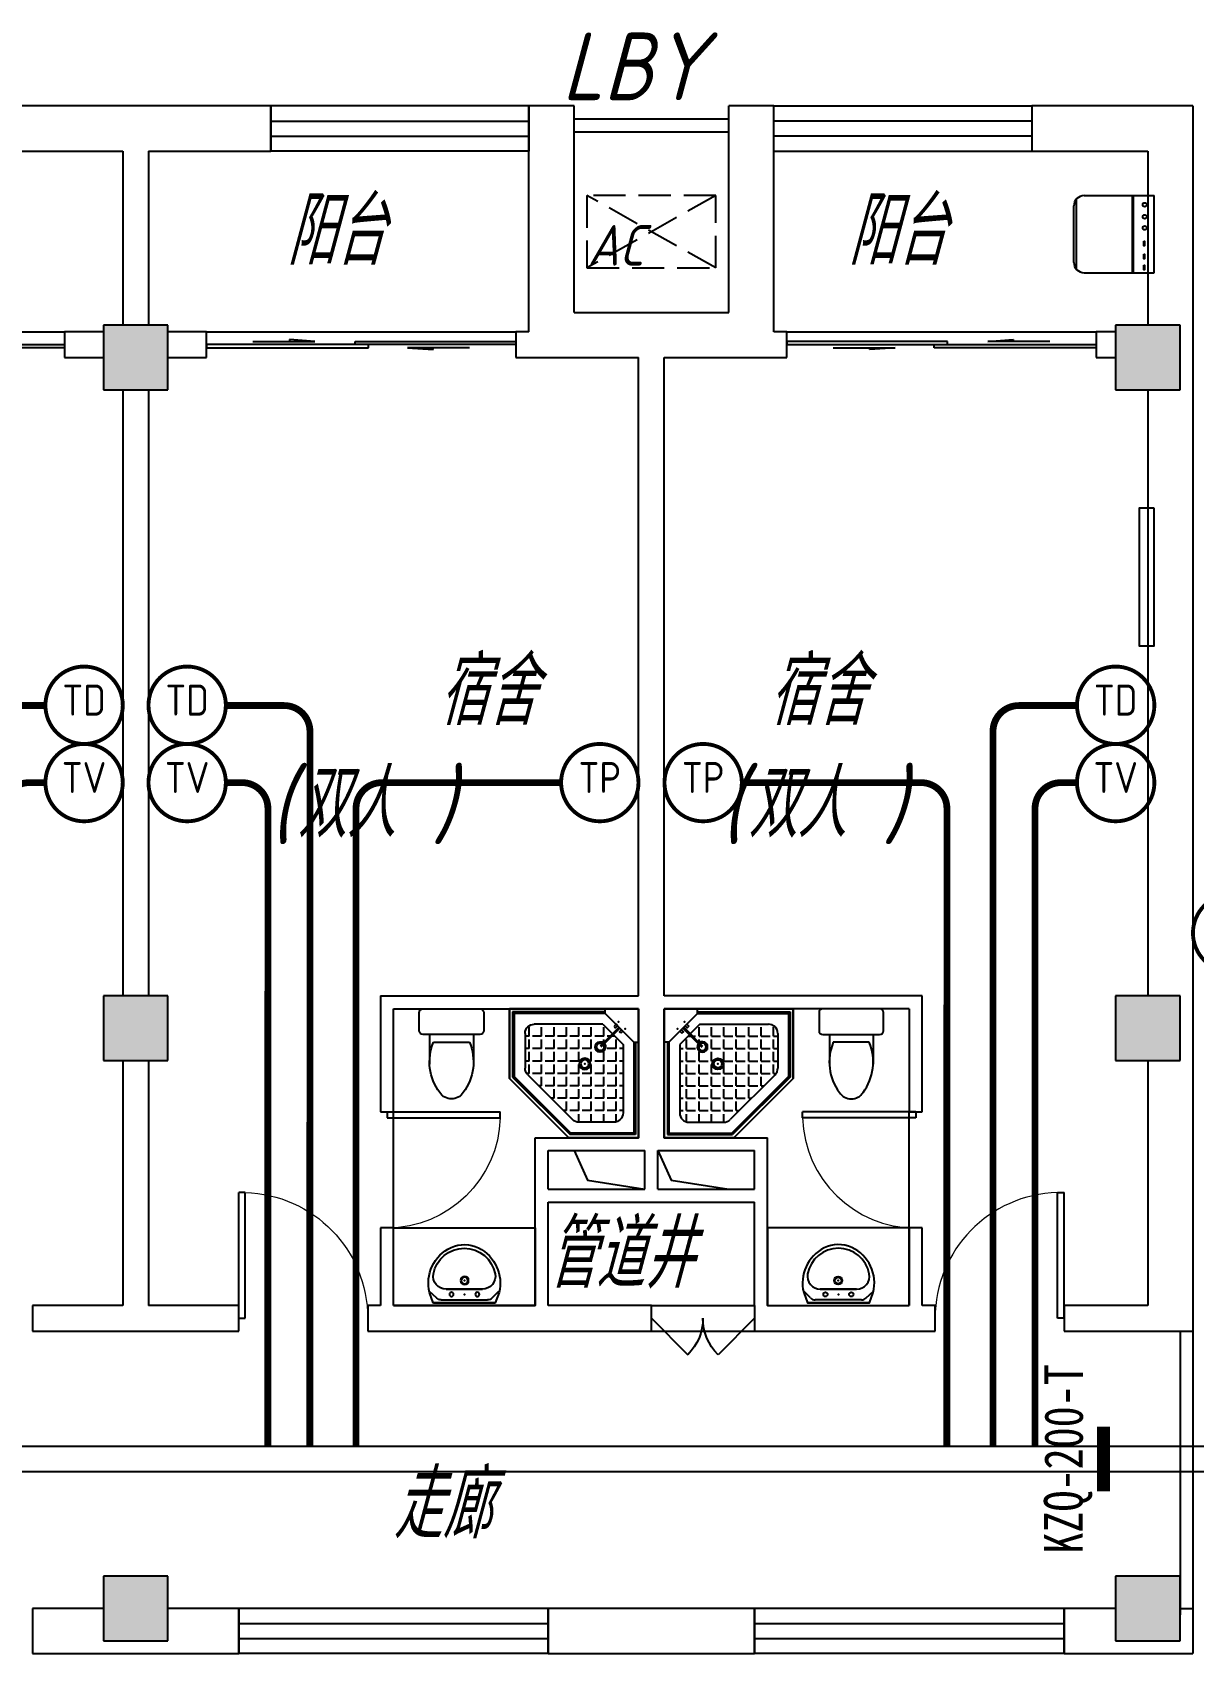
# Model space of a CAD drawing. Extents: x 0 to 2972856, y -1269770 to 0.
# Drawn here: x 2714356 to 2723361, y -1024556 to -1011985 of the extents above; entities that cross this region are included whole.
import ezdxf
from ezdxf.enums import TextEntityAlignment as Align

# ---------------------------------------------------------------- set-up
doc = ezdxf.new("R2010")
doc.units = 0
doc.header["$LTSCALE"] = 1000
doc.header["$PDSIZE"] = 50
doc.linetypes.add('DASH', pattern=[0.35, 0.25, -0.1])
for name, color, linetype in [('1-建筑底图', 8, 'Continuous'), ('CABLETRAY_PDS', 4, 'Continuous'), ('EQUIP-通讯', 3, 'Continuous'), ('PUB_TEXT', 7, 'Continuous'), ('WIRE-综合布线', 4, 'Continuous'), ('抗震支吊架', 2, 'Continuous'), ('洁具', 251, 'Continuous'), ('空调外机', 251, 'Continuous')]:
    doc.layers.add(name, color=color, linetype=linetype)
doc.styles.add('_TEL_ATTDEF', font='GBENOR', dxfattribs={"width": 0.8, "height": 3, "bigfont": 'GBCBIG'})
doc.styles.add('_TEL_DIM', font='SIMPLEX', dxfattribs={"width": 0.8, "height": 3.5, "bigfont": 'HZTXT'})
doc.styles.add('kzcad', font='', dxfattribs={"width": 0.8})
doc.styles.get("Standard").update_dxf_attribs({"font": 'gbeitc.shx', "bigfont": 'gbcbig.shx'})
doc.styles.get('kzcad').set_extended_font_data('SimSun')
doc.linetypes.add('JIEDI', pattern='A,1.25,-0.25,0.25,-0.25,0.625,["/",Standard,S=0.6,R=0,X=0,Y=-0.3],0.625,-0.25,0.25,-0.25', length=4)

# ---------------------------------------------------------------- blocks, each defined once
blk = doc.blocks.new('$equip$00003204')
at = {"const_width": 0.05}
blk.add_lwpolyline([(0, 0.5, -1), (0, -0.5, -1), (0, 0.5, 0.02188399138537169)], format="xyb", dxfattribs=at)
blk.add_circle((0, 0), 0.5)
for p in [(0, 0.5), (-0.5, 0), (0.5, 0), (0, -0.5)]:
    blk.add_point(p)
at = {"color": 7, "style": '_TEL_ATTDEF'}
blk.add_attdef('$TEXT$', text='', height=0.4, dxfattribs=at).set_placement((0, 0), align=Align.MIDDLE_CENTER)
at = {"color": 7, "style": '_TEL_DIM', "flags": 1}
for tag in ['REMARK', 'A']:
    blk.add_attdef(tag, text='', height=2e-05, dxfattribs=at).set_placement((0, 0), align=Align.MIDDLE_CENTER)
blk = doc.blocks.new('$equip$00003209')
at = {"const_width": 0.05}
blk.add_lwpolyline([(0, 0.5, -1), (0, -0.5, -1), (0, 0.5, 0.02188399138537169)], format="xyb", dxfattribs=at)
blk.add_circle((0, 0), 0.5)
for p in [(0, 0.5), (-0.5, 0), (0.5, 0), (0, -0.5)]:
    blk.add_point(p)
at = {"color": 7, "style": '_TEL_ATTDEF'}
blk.add_attdef('$TEXT$', text='', height=0.4, dxfattribs=at).set_placement((0, 0), align=Align.MIDDLE_CENTER)
at = {"color": 7, "style": '_TEL_DIM', "flags": 1}
for tag in ['REMARK', 'A']:
    blk.add_attdef(tag, text='', height=2e-05, dxfattribs=at).set_placement((0, 0), align=Align.MIDDLE_CENTER)
blk = doc.blocks.new('$equip$00003208')
at = {"const_width": 0.05}
blk.add_lwpolyline([(0, 0.5, -1), (0, -0.5, -1), (0, 0.5, 0.02188399138537169)], format="xyb", dxfattribs=at)
blk.add_circle((0, 0), 0.5)
for p in [(0, 0.5), (-0.5, 0), (0.5, 0), (0, -0.5)]:
    blk.add_point(p)
at = {"color": 7, "style": '_TEL_ATTDEF'}
blk.add_attdef('$TEXT$', text='', height=0.4, dxfattribs=at).set_placement((-7.275957614183426e-12, 0), align=Align.MIDDLE_CENTER)
at = {"color": 7, "style": '_TEL_DIM', "flags": 1}
for tag in ['REMARK', 'A']:
    blk.add_attdef(tag, text='', height=2e-05, dxfattribs=at).set_placement((0, 0), align=Align.MIDDLE_CENTER)
blk = doc.blocks.new('1F平面-CAD导入_dwg_Drawing4_t3_dwg_$plan$00001613-474159-1F-927810-1F')
at = {"layer": '洁具'}
for p, q in [((-200, 169.7498989044689), (-430.3977986313403, 169.7498989044689)), ((-260.3977986313403, -139.7498989044689), (-260.3977986313403, 139.7498989044689)), ((-30, 250), (-170, 250)), ((-200, -169.7498989044689), (-200, -220)), ((-170, -250), (-30, -250))]:
    blk.add_line(p, q, dxfattribs=at)
for points in [[(-200, 220), (-200, 169.7498989044689), (-200, -169.7498989044689), (-430.3977986313403, -169.7498989044689)], [(0, -220), (0, 220)]]:
    blk.add_lwpolyline(points, dxfattribs=at)
for centre, radius, start, end in [((-412.8433152032085, -227.3882324695587), 397.5299272150928, 67.4504753387251, 126.63814488807), ((-170, 220), 30.000000000029, 90, 180), ((-30, 220), 29.99999999997097, 0, 90), ((-589.5585712348111, 0), 109.7823411183084, 123.4508578140058, 236.5491421859942), ((-412.8433152032085, 227.3882324695587), 397.5299272150999, 233.3618551119301, 292.5495246612749), ((-170, -220), 30.00000000002914, 180, 270), ((-30, -220), 29.99999999999999, 270, 0)]:
    blk.add_arc(centre, radius, start, end, dxfattribs=at)
blk = doc.blocks.new('$lvtry$00000169')
at = {"color": 0}
for p, q in [((258.943725152305, -36), (258.943725152305, 0)), ((258.943725152305, -36), (36, -258.943725152305)), ((276.0808101421535, -120), (120, -276.0808101421535)), ((258.943725152305, -24), (976, -24)), ((258.943725152305, -36), (964, -36)), ((276.0808101421535, -120), (808, -120)), ((964, -36), (976, -24)), ((964, -36), (964, -525.0883117545782)), ((976, -24), (976, -530.0588745030545)), ((143.9299559836727, -151.0137691686323), (290.680891972941, -298.0767691774454)), ((151.0010237955357, -143.9427013567692), (297.7519597848077, -291.0057013655787)), ((173.3610603107809, -308.9178077858815), (173.3610603107809, -238.9178077858815)), ((183.413002356272, -212.6678077858815), (205.4531662680893, -212.6678077858815)), ((219.5802972622187, -212.6678077858815), (243.3610603107809, -212.6678077858815)), ((269.6110603107809, -212.6678077858815), (269.6110603107809, -142.6678077858815)), ((269.6110603107809, -212.6678077858815), (339.6110603107809, -212.6678077858815)), ((269.6110603107809, -262.8049606227796), (269.6110603107809, -238.9178077858815)), ((365.8610603107809, -212.6678077858815), (365.8610603107809, -142.6678077858815)), ((365.8610603107809, -212.6678077858815), (435.8610603107809, -212.6678077858815)), ((365.8610603107809, -308.9178077858815), (365.8610603107809, -238.9178077858815)), ((462.1110603107809, -212.6678077858815), (462.1110603107809, -142.6678077858815)), ((462.1110603107809, -212.6678077858815), (532.1110603107809, -212.6678077858815)), ((462.1110603107809, -308.9178077858815), (462.1110603107809, -238.9178077858815)), ((558.3610603107809, -212.6678077858815), (558.3610603107809, -142.6678077858815)), ((558.3610603107809, -212.6678077858815), (628.3610603107809, -212.6678077858815)), ((558.3610603107809, -308.9178077858815), (558.3610603107809, -238.9178077858815)), ((654.6110603107809, -212.6678077858815), (654.6110603107809, -142.6678077858815)), ((654.6110603107809, -212.6678077858815), (724.6110603107809, -212.6678077858815)), ((654.6110603107809, -308.9178077858815), (654.6110603107809, -238.9178077858815)), ((750.8610603107809, -212.6678077858815), (750.8610603107809, -142.6678077858815)), ((750.8610603107809, -212.6678077858815), (820.8610603107809, -212.6678077858815)), ((750.8610603107809, -308.9178077858815), (750.8610603107809, -238.9178077858815)), ((847.1110603107809, -212.6678077858815), (847.1110603107809, -142.6678077858815)), ((847.1110603107809, -212.6678077858815), (880, -212.6678077858815)), ((847.1110603107809, -308.9178077858815), (847.1110603107809, -238.9178077858815)), ((880, -192), (880, -460.4709960243781)), ((36, -258.943725152305), (0, -258.943725152305)), ((24, -258.943725152305), (24, -976)), ((36, -258.943725152305), (36, -964)), ((120, -276.0808101421535), (120, -808)), ((120, -308.9178077858815), (147.1110603107809, -308.9178077858815)), ((173.3610603107809, -308.9178077858815), (243.3610603107809, -308.9178077858815)), ((173.3610603107809, -405.1678077858815), (173.3610603107809, -335.1678077858815)), ((269.6110603107809, -405.1678077858815), (269.6110603107809, -335.1678077858815)), ((334.3109666164455, -308.9178077858815), (339.6110603107809, -308.9178077858815)), ((365.8610603107809, -308.9178077858815), (435.8610603107809, -308.9178077858815)), ((365.8610603107809, -405.1678077858815), (365.8610603107809, -335.1678077858815)), ((462.1110603107809, -308.9178077858815), (532.1110603107809, -308.9178077858815)), ((462.1110603107809, -405.1678077858815), (462.1110603107809, -335.1678077858815)), ((558.3610603107809, -308.9178077858815), (628.3610603107809, -308.9178077858815)), ((558.3610603107809, -405.1678077858815), (558.3610603107809, -335.1678077858815)), ((654.6110603107809, -308.9178077858815), (724.6110603107809, -308.9178077858815)), ((654.6110603107809, -405.1678077858815), (654.6110603107809, -335.1678077858815)), ((750.8610603107809, -308.9178077858815), (820.8610603107809, -308.9178077858815)), ((750.8610603107809, -405.1678077858815), (750.8610603107809, -335.1678077858815)), ((847.1110603107809, -308.9178077858815), (880, -308.9178077858815)), ((847.1110603107809, -405.1678077858815), (847.1110603107809, -335.1678077858815)), ((120, -405.1678077858815), (147.1110603107809, -405.1678077858815)), ((120, -501.4178077858815), (147.1110603107809, -501.4178077858815)), ((173.3610603107809, -405.1678077858815), (243.3610603107809, -405.1678077858815)), ((173.3610603107809, -501.4178077858815), (173.3610603107809, -431.4178077858815)), ((173.3610603107809, -501.4178077858815), (243.3610603107809, -501.4178077858815)), ((269.6110603107809, -405.1678077858815), (339.6110603107809, -405.1678077858815)), ((269.6110603107809, -501.4178077858815), (269.6110603107809, -431.4178077858815)), ((269.6110603107809, -501.4178077858815), (339.6110603107809, -501.4178077858815)), ((365.8610603107809, -405.1678077858815), (378.5531732380041, -405.1678077858815)), ((365.8610603107809, -501.4178077858815), (365.8610603107809, -431.4178077858815)), ((365.8610603107809, -501.4178077858815), (435.8610603107809, -501.4178077858815)), ((462.1110603107809, -405.1678077858815), (532.1110603107809, -405.1678077858815)), ((462.1110603107809, -501.4178077858815), (462.1110603107809, -431.4178077858815)), ((462.1110603107809, -501.4178077858815), (532.1110603107809, -501.4178077858815)), ((558.3610603107809, -405.1678077858815), (628.3610603107809, -405.1678077858815)), ((558.3610603107809, -501.4178077858815), (558.3610603107809, -431.4178077858815)), ((558.3610603107809, -501.4178077858815), (628.3610603107809, -501.4178077858815)), ((654.6110603107809, -405.1678077858815), (724.6110603107809, -405.1678077858815)), ((654.6110603107809, -501.4178077858815), (654.6110603107809, -431.4178077858815)), ((654.6110603107809, -501.4178077858815), (724.6110603107809, -501.4178077858815)), ((750.8610603107809, -405.1678077858815), (820.8610603107809, -405.1678077858815)), ((750.8610603107809, -501.4178077858815), (750.8610603107809, -431.4178077858815)), ((750.8610603107809, -501.4178077858815), (820.8610603107809, -501.4178077858815)), ((847.1110603107809, -405.1678077858815), (880, -405.1678077858815)), ((847.1110603107809, -501.4178077858815), (847.1110603107809, -431.4178077858815)), ((847.1110603107809, -501.4178077858815), (867.2229567529939, -501.4178077858815)), ((120, -597.6678077858815), (147.1110603107809, -597.6678077858815)), ((173.3610603107809, -597.6678077858815), (173.3610603107809, -527.6678077858815)), ((173.3610603107809, -597.6678077858815), (243.3610603107809, -597.6678077858815)), ((173.3610603107809, -693.9178077858815), (173.3610603107809, -623.9178077858815)), ((269.6110603107809, -597.6678077858815), (269.6110603107809, -527.6678077858815)), ((269.6110603107809, -597.6678077858815), (339.6110603107809, -597.6678077858815)), ((269.6110603107809, -693.9178077858815), (269.6110603107809, -623.9178077858815)), ((365.8610603107809, -597.6678077858815), (365.8610603107809, -527.6678077858815)), ((365.8610603107809, -597.6678077858815), (435.8610603107809, -597.6678077858815)), ((365.8610603107809, -693.9178077858815), (365.8610603107809, -623.9178077858815)), ((462.1110603107809, -597.6678077858815), (462.1110603107809, -527.6678077858815)), ((462.1110603107809, -597.6678077858815), (532.1110603107809, -597.6678077858815)), ((462.1110603107809, -693.9178077858815), (462.1110603107809, -623.9178077858815)), ((858.9116882454255, -511.3826842698036), (511.3826842698036, -858.9116882454255)), ((964, -525.0883117545782), (525.08831175456, -964)), ((976, -530.0588745030545), (530.05887450304, -976)), ((558.3610603107809, -597.6678077858815), (558.3610603107809, -527.6678077858815)), ((558.3610603107809, -597.6678077858815), (628.3610603107809, -597.6678077858815)), ((558.3610603107809, -693.9178077858815), (558.3610603107809, -623.9178077858815)), ((654.6110603107809, -597.6678077858815), (654.6110603107809, -527.6678077858815)), ((654.6110603107809, -597.6678077858815), (724.6110603107809, -597.6678077858815)), ((654.6110603107809, -693.9178077858815), (654.6110603107809, -623.9178077858815)), ((750.8610603107809, -597.6678077858815), (750.8610603107809, -527.6678077858815)), ((750.8610603107809, -597.6678077858815), (772.6265647293476, -597.6678077858815)), ((964, -525.0883117545782), (976, -530.0588745030545)), ((120, -693.9178077858815), (147.1110603107809, -693.9178077858815)), ((173.3610603107809, -693.9178077858815), (243.3610603107809, -693.9178077858815)), ((173.3610603107809, -790.1678077858815), (173.3610603107809, -720.1678077858815)), ((269.6110603107809, -693.9178077858815), (339.6110603107809, -693.9178077858815)), ((269.6110603107809, -790.1678077858815), (269.6110603107809, -720.1678077858815)), ((365.8610603107809, -693.9178077858815), (435.8610603107809, -693.9178077858815)), ((365.8610603107809, -790.1678077858815), (365.8610603107809, -720.1678077858815)), ((462.1110603107809, -693.9178077858815), (532.1110603107809, -693.9178077858815)), ((462.1110603107809, -790.1678077858815), (462.1110603107809, -720.1678077858815)), ((558.3610603107809, -693.9178077858815), (628.3610603107809, -693.9178077858815)), ((558.3610603107809, -790.1678077858815), (558.3610603107809, -720.1678077858815)), ((654.6110603107809, -693.9178077858815), (676.3765647293476, -693.9178077858815)), ((120, -790.1678077858815), (147.1110603107809, -790.1678077858815)), ((173.3610603107809, -790.1678077858815), (243.3610603107809, -790.1678077858815)), ((173.3610603107809, -877.5455960306717), (173.3610603107809, -816.4178077858815)), ((269.6110603107809, -790.1678077858815), (339.6110603107809, -790.1678077858815)), ((269.6110603107809, -880), (269.6110603107809, -816.4178077858815)), ((365.8610603107809, -790.1678077858815), (435.8610603107809, -790.1678077858815)), ((365.8610603107809, -880), (365.8610603107809, -816.4178077858815)), ((462.1110603107809, -790.1678077858815), (532.1110603107809, -790.1678077858815)), ((462.1110603107809, -879.9813183342485), (462.1110603107809, -816.4178077858815)), ((558.3610603107809, -790.1678077858815), (580.1265647293476, -790.1678077858815)), ((36, -964), (24, -976)), ((24, -976), (530.05887450304, -976)), ((36, -964), (525.08831175456, -964)), ((192, -880), (460.4709960243781, -880)), ((525.08831175456, -964), (530.05887450304, -976))]:
    blk.add_line(p, q, dxfattribs=at)
blk.add_lwpolyline([(0, 0), (0, -1000), (540, -1000), (1000, -540), (1000, 0)], close=True)
for points in [[(0, 0), (0, -1000)], [(0, 0), (1000, 0)], [(1000, 0), (1000, -540)], [(189.6529500909164, -136.0684456004565), (177.8579725960262, -147.8634230953467), (162.4691373264941, -132.4745878258145), (174.2641148213843, -120.6796103309207)], [(136.0684456004528, -189.6529500909201), (147.8634230953467, -177.8579725960262), (132.4745878258109, -162.4691373264941), (120.6796103309207, -174.2641148213843)], [(1000, -540), (540, -1000)], [(0, -1000), (540, -1000)]]:
    blk.add_lwpolyline(points, close=True, dxfattribs=at)
for radius in [43.84951374613301, 31.11306180256101]:
    blk.add_circle((416.244660796714, -427.5761013707088), radius, dxfattribs=at)
for centre, radius, start, end in [((808, -192), 72, 0, 90), ((295.9570430355234, -295.7264370925695), 40.55903986559133, 142.5829574405485, 128.4197397777519), ((295.9570430355234, -295.7264370925695), 28.55903986559133, 145.828006644134, 125.6598561436624), ((808, -460.4709960243781), 72, 315.0000000001474, 0), ((192, -808), 72, 180, 270), ((460.4709960243781, -808), 72, 270, 315.0000000001474)]:
    blk.add_arc(centre, radius, start, end, dxfattribs=at)
for p in [(156.0885364131245, -102.2317787812353, -1e-08), (103.2280733190128, -155.7691361928592, -1e-08), (415.8463379825407, -428.052736976184, -1e-08)]:
    blk.add_point(p, dxfattribs=at)
blk = doc.blocks.new('$lvtry$00000178')
at = {"color": 0}
for p, q in [((-238.3985590309458, 0), (238.3985590309458, 0)), ((-214.0595566216216, -36.07509627408581), (-272.1098716864217, -90.5516767674635)), ((-179.8443164544587, -22.534900720937), (180.1220736160903, -22.534900720937)), ((-141.6736869734596, -105.2484920095885), (140.2220974061056, -105.2484920095885)), ((140.2220974061056, -105.2484920095885), (-141.6736869734596, -105.2484920095885)), ((215.7474373597797, -37.45166457987943), (268.2971053142901, -90.81336211434063))]:
    blk.add_line(p, q, dxfattribs=at)
blk.add_lwpolyline([(-103.6050409636591, -429.6879128499641, 0.2246982691866223), (110.4031761456354, -425.4480832598856, 0.3480458834200146), (268.9059223142503, -78.53824303664624), (239.4540811754996, 0), (-241.2849082408356, 0), (-270.7367493795609, -78.53824303661713, 0.3568438061518303)], format="xyb", close=True, dxfattribs=at)
for centre, radius in [((-100, -65), 16.33989834185803), ((100, -65), 16.33989834185803), ((1.439075864182087, -172.4645476755322), 31.60961419936899)]:
    blk.add_circle(centre, radius, dxfattribs=at)
at = {"color": 0, "lineweight": 13}
blk.add_circle((1.439075864182087, -172.4645476755322), 22.97515901426823, dxfattribs=at)
at = {"color": 0}
for centre, radius, start, end in [((-141.6736869734596, -205.2484920095885), 100, 90, 190.560233084289), ((-179.8443164544587, -72.534900720937), 50, 90, 133.180958371849), ((140.2220974061056, -205.2484920095885), 100, 349.439766915711, 90), ((180.1220736160903, -72.534900720937), 50, 44.56071800279102, 90), ((-0.7257947836769745, -178.9720508367973), 243.3762869984034, 190.560233084289, 349.439766915711)]:
    blk.add_arc(centre, radius, start, end, dxfattribs=at)
for p in [(0, -65), (1.439075864182087, -172.4645476755322)]:
    blk.add_point(p, dxfattribs=at)
blk = doc.blocks.new('A$C70365C93')
at = {"layer": '洁具'}
blk.add_lwpolyline([(-1899.999999997206, 2299.999999994994), (-1899.999999997206, 1699.999999994994), (-800.0000000055879, 1699.999999984779), (-800.0000000055879, 2299.999999994994)], close=True, dxfattribs=at)
blk.add_blockref('$lvtry$00000178', (-1350.000000001397, 2280.000000000058), dxfattribs=at)
at = {"layer": '洁具', "rotation": 180}
blk.add_blockref('$lvtry$00000169', (0, 0), dxfattribs=at)
at = {"layer": '洁具', "extrusion": (0, 0, -1), "xscale": -1, "zscale": -1, "rotation": 90}
blk.add_blockref('1F平面-CAD导入_dwg_Drawing4_t3_dwg_$plan$00001613-474159-1F-927810-1F', (1449.999999997439, 1.775333657860756e-09), dxfattribs=at)
blk = doc.blocks.new('A$C61295E98')
at = {"color": 3}
for p, q in [((544.0457518114563, 597.8662569699227), (-0.0001577289658598602, 597.8662569699227)), ((-0.0001577289658598602, 597.8662569699227), (-0.0001577289658598602, 0.0001194546057377011)), ((161.410106398951, 597.8662569699081), (161.410106398951, 0.0001194546057377011)), ((170.3859912214248, 0.241875187784899), (170.3859912214248, 597.5753530781803)), ((602.7431694101542, 572.2226104830333), (602.7431694101542, 25.64376594146597)), ((624.0457518114563, 517.8662569699081), (624.0457518114563, 80.00011945460574)), ((544.0457518114563, 0.0001194546057377011), (-0.0001577289658598602, 0.0001194546057377011))]:
    blk.add_line(p, q, dxfattribs=at)
for points in [[(81.83804651339597, 540.3146557057771), (75.32724606215197, 540.3146557057771), (75.32724606215197, 576.7533125763293), (81.83804651339597, 576.7533125763293)], [(81.83804651339597, 453.1221676215646), (75.32724606215197, 453.1221676215646), (75.32724606215197, 489.5608244921168), (81.83804651339597, 489.5608244921168)], [(81.83804651339597, 352.9158784260217), (75.32724606215197, 352.9158784260217), (75.32724606215197, 389.3545352965739), (81.83804651339597, 389.3545352965739)]]:
    blk.add_lwpolyline(points, close=True, dxfattribs=at)
for centre in [(74.025085971909, 250.1067739731079), (74.025085971909, 164.2157279145031), (74.025085971909, 70.51637367154763)]:
    blk.add_circle(centre, 15.67492121289366, dxfattribs=at)
for centre, start, end in [((544.0457518114563, 517.8662569699227), 359.9999999999992, 90), ((544.0457518114563, 80.00011945460574), 269.9999999999998, 0)]:
    blk.add_arc(centre, 80, start, end, dxfattribs=at)
blk = doc.blocks.new('A$Cf5a72a1b')
at = {"layer": '空调外机', "linetype": 'DASH'}
for p, q in [((999.9996109353378, 562.501242811617), (-0.0003890646621584892, 0.001242811616975814)), ((999.9996109353378, 0.001242811616975814), (-0.0003890646621584892, 562.501242811617))]:
    blk.add_line(p, q, dxfattribs=at)
blk.add_lwpolyline([(999.9996109353378, 562.501242811617), (-0.0003890646621584892, 562.501242811617), (-0.0003890646621584892, 0.001242811616975814), (999.9996109353378, 0.001242811616975814)], close=True, dxfattribs=at)
at = {"layer": 'PUB_TEXT'}
blk.add_text('AC', height=315, dxfattribs=at).set_placement((4.876693670870736, 18.24616538471309))
blk = doc.blocks.new('$WINLIB2D$00000001')
at = {"color": 0}
for points in [[(-0.4999999999999964, 0.5000000000000142), (-0.4999999999999964, -0.4999999999999858)], [(-0.4999999999999964, 0.5000000000000142), (0.5000000000000036, 0.5000000000000142)], [(0.5000000000000036, -0.4999999999999858), (0.5000000000000036, 0.5000000000000142)], [(0.5000000000000036, 0.1666666666666714), (-0.4999999999999964, 0.1666666666666714)], [(0.5000000000000036, -0.1666666666666572), (-0.4999999999999964, -0.1666666666666572)], [(-0.4999999999999964, -0.4999999999999858), (0.5000000000000036, -0.4999999999999858)]]:
    blk.add_lwpolyline(points, dxfattribs=at)
blk = doc.blocks.new('$DorLib2D$00000131')
at = {"color": 0, "linetype": 'Continuous'}
for p, q in [((0.1499999999996362, 0.125), (0.231949047280068, 0.1972603196398666)), ((0.231949047280068, 0.1972603196398666), (0.231949047280068, 0.125)), ((-0.5, 0.125), (-0.5, 0)), ((0.01924398772280256, 0.125), (-0.5, 0.125)), ((0.01924398772280256, 0), (0.01924398772280256, 0.125)), ((0.3500000000003638, 0.125), (0.1499999999996362, 0.125)), ((-0.5, 0), (0.01924398772280256, 0)), ((-0.02399022376448556, 0), (0.5, 0)), ((-0.02399022376448556, -0.125), (-0.02399022376448556, 0)), ((0.5, 0), (0.5, -0.125)), ((-0.3500000000003638, -0.125), (-0.1499999999996362, -0.125)), ((-0.231949047280068, -0.1972603196398666), (-0.231949047280068, -0.125)), ((-0.1499999999996362, -0.125), (-0.231949047280068, -0.1972603196398666)), ((0.5, -0.125), (-0.02399022376448556, -0.125))]:
    blk.add_line(p, q, dxfattribs=at)
blk = doc.blocks.new('$DorLib2D$00000116')
at = {"color": 0}
for p, q in [((-0.4999999999999929, 7.105427357601002e-15), (-0.146446609406766, 0.353553390593234)), ((0.5000000000000071, 7.105427357601002e-15), (0.1464466094067731, 0.353553390593234))]:
    blk.add_line(p, q, dxfattribs=at)
for centre, radius, start, end in [((-0.4999999999984652, 4.831690603168681e-13), 0.4999999999984674, 0, 45), ((0.4999999999977511, 9.059419880941277e-13), 0.4999999999976598, 135, 180)]:
    blk.add_arc(centre, radius, start, end, dxfattribs=at)
blk = doc.blocks.new('$DorLib2D$00000001')
for p, q in [((0.45, 0.9750000000000001), (0.5000000000000002, 0.9750000000000001)), ((0.45, 0), (0.45, 0.9750000000000001)), ((0.5, 0), (0.5, 0.9750000000000001)), ((0.5, 0), (0.45, 0))]:
    blk.add_line(p, q)
at = {"lineweight": 13}
blk.add_arc((0.475, 0), 0.975, 91.4692835813538, 180, dxfattribs=at)
blk = doc.blocks.new('1-二层建筑底图')
at = {"layer": '1-建筑底图'}
for points in [[(39450, 75699.99999998114), (39450, 75199.99999998114), (39950, 75199.99999998114), (39950, 75699.99999998114)], [(47300, 75699.99999998126), (47300, 75199.99999998126), (47800, 75199.99999998126), (47800, 75699.99999998126)], [(39450, 70499.99999997625), (39450, 69999.99999997625), (39950, 69999.99999997625), (39950, 70499.99999997625)], [(47300, 70499.99999997637), (47300, 69999.99999997637), (47800, 69999.99999997637), (47800, 70499.99999997637)], [(39450, 65999.99999998114), (39450, 65499.99999998114), (39950, 65499.99999998114), (39950, 65999.99999998114)], [(47300, 65999.99999998114), (47300, 65499.99999998114), (47800, 65499.99999998114), (47800, 65999.99999998114)]]:
    blk.add_hatch(color=256, dxfattribs=at).paths.add_polyline_path(points)
for p, q in [((39700.00000000047, 77399.999999978), (38650.00000000652, 77399.99999998126)), ((40750.00000000652, 77399.99999997963), (39700.00000000047, 77399.999999978)), ((40750.00000000698, 77049.99999998033), (40750.00000000652, 77399.99999997963)), ((43100.0000000014, 77399.99999998068), (42750.00000000698, 77399.99999998126)), ((42750.00000000698, 77399.99999998126), (42750.00000000652, 77049.99999998033)), ((43100.0000000014, 75799.99999997404), (43100.0000000014, 77399.99999998068)), ((44650.00000000652, 77399.99999997974), (44300.0000000014, 77399.99999997765)), ((44300.0000000014, 75799.99999997171), (44300.0000000014, 77399.99999997765)), ((44650.00000001071, 77049.99999997753), (44650.00000000652, 77399.99999997974)), ((47899.99999999767, 77399.99999997765), (46650.00000000652, 77399.99999997974)), ((46650.00000000652, 77399.99999997974), (46650.00000000652, 77049.99999997497)), ((47899.99999999767, 77399.99999997765), (47900.00000000047, 75449.99999998126)), ((38650.00000000652, 77049.9999999773), (39600.0000000014, 77049.99999997905)), ((39600.0000000014, 77049.99999997905), (39599.99999999907, 75699.99999999907)), ((39799.99999999162, 77049.99999998079), (40750.00000000698, 77049.99999998033)), ((39799.99999999162, 77049.99999998079), (39799.99999999208, 75699.99999999907)), ((42750.0000000014, 75649.99999997811), (42750.0000000014, 77049.99999998079)), ((44650.00000001071, 75649.99999998172), (44650.00000001071, 77049.99999997753)), ((46650.00000000652, 77049.99999997497), (47550.00000000605, 77049.99999997753)), ((47550.00000000605, 77049.99999997753), (47550.00000000419, 75699.99999996857)), ((43100.0000000014, 75799.99999997404), (43700.00000000047, 75799.999999978)), ((43700.00000000047, 75799.999999978), (44300.0000000014, 75799.99999997171)), ((39450, 75699.99999998114), (39450, 75199.99999998114)), ((39950, 75699.99999998114), (39450, 75699.99999998114)), ((39950, 75199.99999998114), (39950, 75699.99999998114)), ((47300, 75699.99999998126), (47300, 75199.99999998126)), ((47800, 75699.99999998126), (47300, 75699.99999998126)), ((47800, 75199.99999998126), (47800, 75699.99999998126)), ((36749.99999999953, 75649.999999978), (39149.99999999953, 75649.999999978)), ((39449.99999999348, 75649.99999999022), (39150.0000000014, 75649.9999999773)), ((39150.0000000014, 75649.9999999773), (39150.0000000014, 75449.99999998172)), ((40250.0000000014, 75649.9999999745), (39950.00000002375, 75649.99999997392)), ((40250.0000000014, 75649.999999978), (42650.0000000014, 75649.999999978)), ((40250.0000000014, 75449.9999999844), (40250.0000000014, 75649.9999999745)), ((42750.0000000014, 75649.99999997811), (42650.00000000093, 75649.9999999745)), ((42650.00000000093, 75649.9999999745), (42650.0000000014, 75449.99999998184)), ((44750.00000002002, 75649.99999998184), (44650.00000001071, 75649.99999998172)), ((44750.00000002002, 75449.9999999787), (44750.00000002002, 75649.99999998184)), ((44750.00000001071, 75649.999999978), (47150.00000001071, 75649.999999978)), ((47300.00000002375, 75649.99999999453), (47150.00000002002, 75649.99999998184)), ((47150.00000002002, 75649.99999998184), (47150.00000002002, 75449.999999978)), ((39150.0000000014, 75449.99999998172), (39449.99999999348, 75449.99999998871)), ((39950.00000002375, 75449.99999999022), (40250.0000000014, 75449.9999999844)), ((42650.0000000014, 75449.99999998184), (43000.0000000014, 75449.999999978)), ((43000.0000000014, 75449.999999978), (43600.00000000186, 75449.99999997346)), ((43600.00000000186, 70499.99999998021), (43600.00000000186, 75449.99999997346)), ((43800.00000000186, 75449.9999999723), (44400.0000000014, 75449.999999978)), ((43800.00000000186, 70499.99999997299), (43800.00000000186, 75449.9999999723)), ((44400.0000000014, 75449.999999978), (44750.00000002002, 75449.9999999787)), ((47150.00000002002, 75449.999999978), (47300.00000002421, 75449.99999997974)), ((47900.00000000047, 75449.99999998126), (47900.00000000047, 70349.99999997788)), ((39450, 75199.99999998114), (39950, 75199.99999998114)), ((39599.99999999953, 75199.99999996857), (39599.99999999814, 70499.99999996857)), ((39799.9999999986, 75199.99999996857), (39799.99999999953, 70499.99999996857)), ((47300, 75199.99999998126), (47800, 75199.99999998126)), ((47549.99999999907, 75199.99999999907), (47550.0000000014, 70499.99999999907)), ((47899.99999999953, 72399.99999997881), (47899.99999999953, 65699.99999997497)), ((39450, 70499.99999997625), (39450, 69999.99999997625)), ((39950, 70499.99999997625), (39450, 70499.99999997625)), ((39950, 69999.99999997625), (39950, 70499.99999997625)), ((41600.00000001257, 70499.99999998021), (43600.00000000186, 70499.99999998021)), ((41600.00000001257, 70499.99999998021), (41600.00000000838, 69599.99999998382)), ((41700.00000001164, 70399.99999998021), (43600.00000000512, 70399.99999998021)), ((41700.00000000838, 69599.99999998382), (41700.00000001164, 70399.99999998021)), ((43600.00000000512, 69399.99999997532), (43600.00000000512, 70399.99999998021)), ((45799.99999999674, 70499.99999997299), (43800.00000000186, 70499.99999997299)), ((43800.00000000373, 69399.99999997532), (43800.00000000419, 70399.99999997299)), ((45700.00000000326, 70399.99999997299), (43800.00000000419, 70399.99999997299)), ((45700.00000000326, 70399.99999997299), (45700, 69599.99999998382)), ((45800.00000000047, 69599.99999998382), (45799.99999999674, 70499.99999997299)), ((47300, 70499.99999997637), (47300, 69999.99999997637)), ((47800, 70499.99999997637), (47300, 70499.99999997637)), ((47800, 69999.99999997637), (47800, 70499.99999997637)), ((47900.00000000047, 70349.99999997788), (47900.00000000326, 67899.99999998126)), ((39450, 69999.99999997625), (39950, 69999.99999997625)), ((39599.99999999814, 69999.99999999907), (39600.00000000419, 68099.99999998137)), ((39800.00000000047, 69999.99999999907), (39800.00000000512, 68099.99999997998)), ((47300, 69999.99999997637), (47800, 69999.99999997637)), ((47550.00000000326, 69999.99999996857), (47550.00000000326, 68099.99999997322)), ((41600.00000000838, 69599.99999998382), (41700.00000000838, 69599.99999998382)), ((41700.00000001257, 68699.99999998487), (41700.00000001257, 69599.99999998487)), ((45700.0000000014, 68699.99999998487), (45700.0000000014, 69599.99999998487)), ((45700, 69599.99999998382), (45800.00000000047, 69599.99999998382)), ((42800.00000000093, 69399.99999997532), (43600.00000000512, 69399.99999997532)), ((42800.0000000014, 68899.999999978), (42800.00000000093, 69399.99999997532)), ((43800.00000000373, 69399.99999997532), (44600.00000000093, 69399.99999997532)), ((44600.0000000014, 68899.999999978), (44600.00000000093, 69399.99999997532)), ((42900.00000000093, 69299.99999997532), (43650.00000002747, 69299.99999997532)), ((42900.0000000014, 68999.9999999667), (42900.00000000093, 69299.99999997532)), ((43650.00000002002, 68999.9999999667), (43650.00000002747, 69299.99999997532)), ((43749.99999998929, 69299.99999997532), (44500.00000000093, 69299.99999997532)), ((43749.99999998184, 68999.99999998393), (43749.99999998929, 69299.99999997532)), ((44500.00000000093, 68999.99999998393), (44500.00000000093, 69299.99999997532)), ((42800.00000000279, 68099.99999997718), (42800.0000000014, 68899.999999978)), ((42900.0000000014, 68999.9999999667), (43650.00000002002, 68999.9999999667)), ((42900.00000000186, 68899.99999996566), (43699.99999999162, 68899.999999978)), ((42900.00000000186, 68099.99999997532), (42900.00000000186, 68899.99999996566)), ((43699.99999999162, 68899.999999978), (44500.00000000233, 68899.99999998498)), ((43749.99999998184, 68999.99999998393), (44500.00000000093, 68999.99999998393)), ((44500.00000000233, 68099.99999997532), (44500.00000000233, 68899.99999998498)), ((44600.00000000093, 68099.99999997113), (44600.0000000014, 68899.999999978)), ((41700.00000000838, 68699.99999998382), (41600.00000000838, 68699.99999998382)), ((41600.00000000838, 68699.99999998382), (41600.00000001257, 68099.99999997998)), ((41700.00000001164, 68099.99999997718), (41700.00000000838, 68699.99999998382)), ((45800.00000000047, 68699.99999998382), (45700, 68699.99999998382)), ((45700, 68699.99999998382), (45700.00000000326, 68099.99999997113)), ((45799.99999999674, 68099.99999997322), (45800.00000000047, 68699.99999998382)), ((39600.00000000419, 68099.99999998137), (38900.0000000014, 68099.9999999759)), ((38900.0000000014, 68099.9999999759), (38900.0000000014, 67899.99999997322)), ((40500.00000002002, 68099.99999998393), (39800.00000000512, 68099.99999997998)), ((40500.00000002002, 67899.99999997357), (40500.00000002002, 68099.99999998393)), ((41600.00000001257, 68099.99999997998), (41500.0000000014, 68099.99999998393)), ((41500.0000000014, 68099.99999998393), (41500.00000000093, 67899.99999997357)), ((41700.00000001164, 68099.99999997718), (42800.00000000279, 68099.99999997718)), ((43699.99999998184, 68099.99999997346), (42900.00000000186, 68099.99999997532)), ((43699.99999998836, 68099.999999978), (44499.99999998836, 68099.999999978)), ((43699.99999998184, 67899.99999997532), (43699.99999998184, 68099.99999997346)), ((44500.00000000233, 68099.99999997532), (44500.00000000093, 67899.99999997532)), ((44600.00000000093, 68099.99999997113), (45700.00000000326, 68099.99999997113)), ((45900.0000000014, 68099.99999997183), (45799.99999999674, 68099.99999997322)), ((45900.0000000014, 67899.99999997765), (45900.0000000014, 68099.99999997183)), ((47550.00000000326, 68099.99999997322), (46900.0000000014, 68099.99999997183)), ((46900.0000000014, 68099.99999997183), (46900.0000000014, 67899.99999997905)), ((38900.0000000014, 67899.99999997322), (39700.00000000047, 67899.999999978)), ((39700.0000000014, 67899.999999978), (40500.00000002002, 67899.99999997357)), ((41500.00000000093, 67899.99999997357), (41600.0000000163, 67899.999999978)), ((41600.00000001257, 67899.999999978), (42800.0000000014, 67899.999999978)), ((42800.0000000014, 67899.999999978), (43699.99999998184, 67899.99999997532)), ((43699.99999998836, 67899.999999978), (44499.99999998836, 67899.999999978)), ((44500.00000000093, 67899.99999997532), (44600.0000000014, 67899.999999978)), ((44600.0000000014, 67899.999999978), (45800.0000000014, 67899.999999978)), ((45800.00000000233, 67899.999999978), (45900.0000000014, 67899.99999997765)), ((46900.0000000014, 67899.99999997905), (47900.00000000326, 67899.99999998126)), ((47799.99999999767, 67899.99999999686), (47799.99999996601, 65699.99999997928)), ((39450, 65999.99999998114), (39450, 65499.99999998114)), ((39950, 65999.99999998114), (39450, 65999.99999998114)), ((39950, 65499.99999998114), (39950, 65999.99999998114)), ((47300, 65999.99999998114), (47300, 65499.99999998114)), ((47800, 65999.99999998114), (47300, 65999.99999998114)), ((47800, 65499.99999998114), (47800, 65999.99999998114)), ((39449.99999999348, 65749.999999983), (38900.00000000792, 65749.99999998149)), ((38900.00000000792, 65749.99999998149), (38900.00000000792, 65399.99999998149)), ((40499.99999999674, 65749.99999998114), (39949.99999999348, 65749.99999997905)), ((40499.99999999674, 65399.99999998114), (40499.99999999674, 65749.99999998114)), ((44499.99999999674, 65749.99999997986), (42900.00000000792, 65749.99999998044)), ((42900.00000000792, 65749.99999998044), (42900.00000000792, 65399.99999998044)), ((44499.99999999674, 65399.99999997986), (44499.99999999674, 65749.99999997986)), ((47299.99999999348, 65749.99999996065), (46899.99999999674, 65749.99999997905)), ((46899.99999999674, 65749.99999997905), (46899.99999999674, 65399.99999997905)), ((47800.00000002375, 65749.99999999278), (47899.99999999814, 65749.99999997858)), ((47899.99999999814, 65749.99999997858), (47899.99999999814, 65399.99999997858)), ((39450, 65499.99999998114), (39950, 65499.99999998114)), ((47300, 65499.99999998114), (47800, 65499.99999998114)), ((38900.00000000792, 65399.99999998149), (39699.99999999953, 65399.99999998126)), ((39699.99999999953, 65399.99999998126), (40499.99999999674, 65399.99999998114)), ((42900.00000000792, 65399.99999998044), (44499.99999999674, 65399.99999997986)), ((46899.99999999674, 65399.99999997905), (47549.99999999953, 65399.9999999787)), ((47549.99999999953, 65399.9999999787), (47899.99999999814, 65399.99999997858))]:
    blk.add_line(p, q, dxfattribs=at)
for points in [[(43100.00000000326, 77299.99999998068), (44299.99999998417, 77299.99999998068)], [(43100.00000000279, 77199.99999998068), (44299.9999999837, 77199.99999998068)], [(43100.00000002561, 69299.99999997078), (43203.5664717732, 69069.74934859423), (43650.00000001956, 68999.99999998906)], [(43749.99999998137, 69299.999999956), (43853.56647172896, 69069.74934857944), (44299.99999997532, 68999.99999997427)]]:
    blk.add_lwpolyline(points, dxfattribs=at)
blk.add_lwpolyline([(47599.99999997811, 74281.18819016346), (47483.3293767604, 74281.18819016346), (47483.3293767604, 73214.68592156342), (47599.99999997811, 73214.68592156342)], close=True, dxfattribs=at)
for name, p, xscale, yscale, zscale in [('$WINLIB2D$00000001', (41750.00000000792, 77224.999999978), -2000, -350, -2000), ('$WINLIB2D$00000001', (45650.00000000792, 77224.999999978), 2000, -350, 2000), ('$DorLib2D$00000131', (37949.99999999953, 75549.999999978), 2400, 200, 2400), ('$DorLib2D$00000131', (41450.0000000014, 75549.999999978), -2400, 200, -2400), ('$DorLib2D$00000131', (45950.00000001071, 75549.999999978), 2400, 200, 2400), ('$DorLib2D$00000001', (41000.00000001537, 67999.999999978), -1000, 1000, -1000), ('$DorLib2D$00000001', (46399.99999999907, 67999.999999978), 1000, 1000, 1000), ('$DorLib2D$00000116', (44099.99999998836, 67999.999999978), 800, -800, 200)]:
    blk.add_blockref(name, p, dxfattribs=dict(at, xscale=xscale, yscale=yscale, zscale=zscale))
blk.add_blockref('A$Cf5a72a1b', (43200.50408663508, 76143.8382017148), dxfattribs=at)
at = {"layer": '1-建筑底图', "color": 252, "rotation": 180}
blk.add_blockref('A$C61295E98', (47599.99984224932, 76705.08735440415), dxfattribs=at)
at = {"layer": '1-建筑底图', "xscale": -1, "rotation": 180}
blk.add_blockref('A$C70365C93', (43600.00000001024, 70399.99999997625), dxfattribs=at)
at = {"layer": '1-建筑底图', "rotation": 180}
blk.add_blockref('A$C70365C93', (43799.99999999953, 70399.99999997625), dxfattribs=at)
at = {"layer": '1-建筑底图'}
for name, p, xscale, yscale, zscale, rotation in [('$DorLib2D$00000001', (41650.00000001257, 69149.99999998487), 900, -900, 900, 90), ('$DorLib2D$00000001', (45750.0000000014, 69149.99999998487), 900, 900, 900, 90), ('$WINLIB2D$00000001', (41700.00000000466, 65574.99999998068), -2400, -350, -2400, 359.9999999999812), ('$WINLIB2D$00000001', (45699.99999999953, 65574.99999997928), -2400, -350, -2400, 359.9999999999812)]:
    blk.add_blockref(name, p, dxfattribs=dict(at, xscale=xscale, yscale=yscale, zscale=zscale, rotation=rotation))
for s, height, p in [('LBY', 525, (43003.07467586128, 77445.10450531775)), ('阳台', 525, (40867.76171666197, 76168.0818824626)), ('阳台', 525, (45221.10079620453, 76168.0818824626)), ('宿舍', 525, (42045.35260061035, 72600.28286404279)), ('宿舍', 525, (44604.08325055894, 72600.28286404279)), ('(', 525, (40741.76776388148, 71728.17904371698)), ('双人', 525, (40951.76776388148, 71728.17904371698)), (')', 525, (42001.76776388148, 71728.17904371698)), ('(', 525, (44236.9723936026, 71728.17904371698)), ('双人', 525, (44446.9723936026, 71728.17904371698)), (')', 525, (45496.9723936026, 71728.17904371698)), ('管道井', 524.9999999999993, (42885.26264435658, 68237.0036821476)), ('走廊', 525, (41695.9808316282, 66294.97542224918))]:
    blk.add_text(s, height=height, dxfattribs=at).set_placement(p)

msp = doc.modelspace()

# ---------------------------------------------------------------- linework, layer by layer
at = {"layer": 'CABLETRAY_PDS', "linetype": 'ByBlock'}
for p, q in [((2684618.963082035, -1022946.628068902), (2771299.758599993, -1022946.628068902)), ((2771299.758599993, -1023146.628068902), (2684618.963082035, -1023146.628068902))]:
    msp.add_line(p, q, dxfattribs=at)
at = {"layer": 'WIRE-综合布线', "linetype": 'Continuous', "const_width": 52.5}
for points in [[(2714456.665900278, -1017204.635906553), (2714005.262630037, -1017204.635906553, 0.414213562373095), (2713805.262630037, -1017404.635906553), (2713804.471301944, -1022946.628068902)], [(2715855.858060226, -1017204.635906553), (2716308.052658527, -1017204.635906553, -0.414213562373095), (2716508.052658527, -1017404.635906553), (2716507.261330434, -1022946.628068902)], [(2722456.665900273, -1017204.635906553), (2722005.262630032, -1017204.635906553, 0.414213562373095), (2721805.262630032, -1017404.635906553), (2721804.471301939, -1022946.628068902)], [(2714456.657644294, -1017802.410255471), (2714331.179542943, -1017802.410255471, 0.414213562373095), (2714131.179542943, -1018002.410255471), (2714130.38821485, -1022946.628068902)], [(2715855.866316211, -1017802.410255471), (2715982.135745621, -1017802.410255471, -0.414213562373095), (2716182.135745621, -1018002.410255471), (2716181.344417528, -1022946.628068902)], [(2716864.714333291, -1022946.628068902), (2716865.505661384, -1018002.410255471, -0.4142135623730951), (2717065.505661384, -1017802.410255471), (2718455.867796547, -1017802.410255471)], [(2721447.018299082, -1022946.628068902), (2721447.809627175, -1018002.410255471, 0.4142135623730951), (2721247.809627175, -1017802.410255471), (2719857.447492012, -1017802.410255471)], [(2722456.657644288, -1017802.410255471), (2722331.179542938, -1017802.410255471, 0.414213562373095), (2722131.179542938, -1018002.410255471), (2722130.388214845, -1022946.628068902)]]:
    msp.add_lwpolyline(points, format="xyb", dxfattribs=at)
at = {"layer": '抗震支吊架', "color": 2, "const_width": 100}
msp.add_lwpolyline([(2722661.248853911, -1023296.628068902), (2722661.248853911, -1022796.628068902)], dxfattribs=at)

# ---------------------------------------------------------------- block references
at = {"layer": '1-建筑底图', "linetype": 'ByBlock'}
msp.add_blockref('1-二层建筑底图', (2675455.866316226, -1089955.74449263), dxfattribs=at)
msp.add_blockref('1-二层建筑底图', (2675455.866316226, -1089955.74449263), dxfattribs=at)
at = {"layer": 'EQUIP-通讯', "linetype": 'JIEDI'}
ref = msp.add_blockref('$equip$00003209', (2714756.657644294, -1017202.410255471), dxfattribs=dict(at, xscale=600, yscale=600, zscale=600, rotation=180))
ref.add_attrib('$TEXT$', 'TD', dxfattribs={"layer": '0', "color": 7, "height": 240, "style": '_TEL_ATTDEF'}).set_placement((2714756.657644294, -1017162.410255471), align=Align.MIDDLE_CENTER)
ref = msp.add_blockref('$equip$00003209', (2715555.866316211, -1017202.410255471), dxfattribs=dict(at, xscale=-600, yscale=600, zscale=600, rotation=180))
ref.add_attrib('$TEXT$', 'TD', dxfattribs={"layer": '0', "color": 7, "height": 240, "style": '_TEL_ATTDEF'}).set_placement((2715555.866316211, -1017162.410255471), align=Align.MIDDLE_CENTER)
ref = msp.add_blockref('$equip$00003209', (2722756.657644288, -1017202.410255471), dxfattribs=dict(at, xscale=600, yscale=600, zscale=600, rotation=180))
ref.add_attrib('$TEXT$', 'TD', dxfattribs={"layer": '0', "color": 7, "height": 240, "style": '_TEL_ATTDEF'}).set_placement((2722756.657644289, -1017162.410255471), align=Align.MIDDLE_CENTER)
ref = msp.add_blockref('$equip$00003204', (2714756.657644294, -1017802.410255471), dxfattribs=dict(at, xscale=600, yscale=600, zscale=600, rotation=180))
ref.add_attrib('$TEXT$', 'TV', dxfattribs={"layer": '0', "color": 7, "height": 240, "style": '_TEL_ATTDEF'}).set_placement((2714756.657644294, -1017762.410255471), align=Align.MIDDLE_CENTER)
ref = msp.add_blockref('$equip$00003204', (2715555.866316211, -1017802.410255471), dxfattribs=dict(at, xscale=-600, yscale=600, zscale=600, rotation=180))
ref.add_attrib('$TEXT$', 'TV', dxfattribs={"layer": '0', "color": 7, "height": 240, "style": '_TEL_ATTDEF'}).set_placement((2715555.866316211, -1017762.410255471), align=Align.MIDDLE_CENTER)
ref = msp.add_blockref('$equip$00003208', (2718755.867796547, -1017802.410255471), dxfattribs=dict(at, xscale=-600, yscale=600, zscale=600, rotation=180))
ref.add_attrib('$TEXT$', 'TP', dxfattribs={"layer": '0', "color": 7, "height": 240, "style": '_TEL_ATTDEF'}).set_placement((2718755.867796543, -1017762.410255471), align=Align.MIDDLE_CENTER)
ref = msp.add_blockref('$equip$00003208', (2719557.447492012, -1017802.410255471), dxfattribs=dict(at, xscale=600, yscale=600, zscale=600, rotation=180))
ref.add_attrib('$TEXT$', 'TP', dxfattribs={"layer": '0', "color": 7, "height": 240, "style": '_TEL_ATTDEF'}).set_placement((2719557.447492016, -1017762.410255471), align=Align.MIDDLE_CENTER)
ref = msp.add_blockref('$equip$00003204', (2722756.657644288, -1017802.410255471), dxfattribs=dict(at, xscale=600, yscale=600, zscale=600, rotation=180))
ref.add_attrib('$TEXT$', 'TV', dxfattribs={"layer": '0', "color": 7, "height": 240, "style": '_TEL_ATTDEF'}).set_placement((2722756.657644288, -1017762.410255471), align=Align.MIDDLE_CENTER)
ref = msp.add_blockref('$equip$00003209', (2723655.866322207, -1018968.406703948), dxfattribs=dict(at, xscale=600, yscale=600, zscale=600, rotation=180))
ref.add_attrib('$TEXT$', 'TD', dxfattribs={"layer": '0', "color": 7, "height": 240, "style": '_TEL_ATTDEF'}).set_placement((2723655.866322208, -1018928.406703948), align=Align.MIDDLE_CENTER)

# ---------------------------------------------------------------- texts
at = {"layer": '抗震支吊架', "color": 2, "style": 'kzcad', "width": 0.8}
msp.add_text('KZQ-200-T', height=300, rotation=89.88538766144165, dxfattribs=at).set_placement((2722501.248853911, -1023046.628068902), align=Align.CENTER)

doc.saveas('drawing.dxf')
